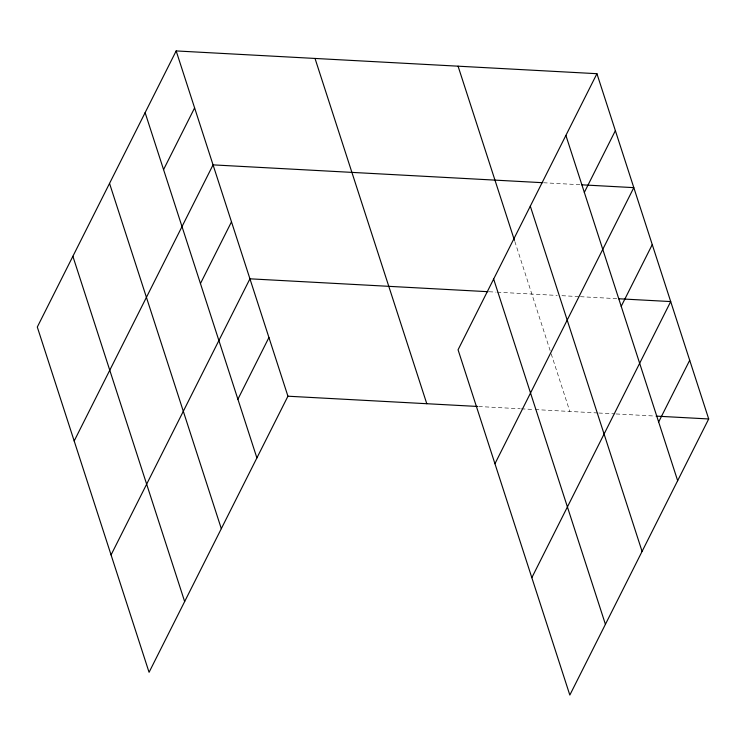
<?xml version="1.0" encoding="UTF-8"?>
<svg xmlns="http://www.w3.org/2000/svg" width="746" height="746" viewBox="0 0 746 746"><rect width="100%" height="100%" fill="white"/><g stroke="black" fill="none" stroke-linecap="round" stroke-linejoin="round"><path stroke-width="0.56" stroke-dasharray="3.73 2.8" d="M543.554 182.751L580.584 184.756M489.162 291.751L496.081 292.124M497.237 292.19L557.299 295.435M561.934 295.686L579.288 296.628M580.444 296.694L617.474 298.689M478.708 406.523L520.242 408.771M521.389 408.836L534.08 409.517M535.236 409.582L597.621 412.958M598.777 413.023L614.974 413.89M616.131 413.955L655.473 416.082M514.824 241.471L550.846 352.755M551.201 353.865L569.851 411.456"/><path stroke-width="1.12" d="M176.168 50.933L37.3 327.037L149.069 672.305L287.937 396.21L176.168 50.933L596.931 73.695L708.7 418.963L569.832 695.067L458.063 349.79L596.931 73.695M163.56 169.622L194.603 107.909M74.18 440.979L213.048 164.875L542.398 182.686M200.45 283.564L231.493 221.842M111.07 554.912L249.929 278.817L488.005 291.695M237.89 399.231L268.933 337.509M584.332 192.384L615.366 130.662M494.952 463.732L633.811 187.638L581.74 184.821M621.213 306.317L652.256 244.604M531.833 577.674L670.701 301.57L618.63 298.754M658.662 421.984L689.696 360.271M287.937 396.21L477.552 406.458M656.629 416.147L708.7 418.963M565.888 135.408L677.657 480.685M530.303 206.157L642.082 551.425M458.072 66.189L514.47 240.38M493.647 279.051L605.416 624.318M315.017 58.449L426.787 403.717M145.125 112.655L256.894 457.923M109.541 183.404L221.31 528.672M72.884 256.288L184.654 601.556"/></g></svg>
